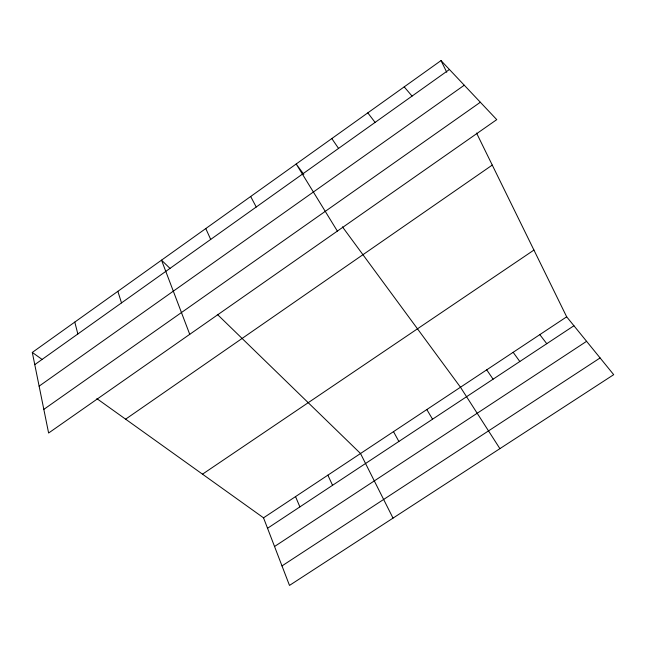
<?xml version="1.0" encoding="UTF-8"?>
<svg xmlns="http://www.w3.org/2000/svg" width="646" height="646" viewBox="0 0 646 646"><rect width="100%" height="100%" fill="white"/><g stroke="black" fill="none" stroke-linecap="round" stroke-linejoin="round"><path stroke-width="0.97" d="M32.3 352.425L441.016 60.587L496.758 119.631L48.611 433.022L32.3 352.425L42.119 359.451M34.771 364.643L449.43 69.493M39.123 386.155L464.264 85.215M43.823 409.378L480.341 102.246M125.615 419.173L492.26 165.077M202.497 474.172L533.943 250.067M96.868 398.614L263.528 517.826L566.679 316.823L476.554 133.052M267.541 528.275L573.931 325.745M274.542 546.5L586.592 341.322M281.995 565.912L600.102 357.941M170.011 268.413L161.516 260.16L189.738 334.329M217.314 314.368L360.525 453.508L393.026 518.116M404.21 86.871L412.059 96.101M566.679 316.823L613.7 374.672L289.489 585.413L263.528 517.826M539.814 334.636L546.766 343.704M367.808 112.864L375.1 122.401M303.822 174.372L296.191 164.003L337.365 231.098M342.445 226.851L460.477 387.237L499.907 448.639M513.158 352.304L519.82 361.518M331.802 138.567L338.552 148.41M486.713 369.843L493.084 379.186M426.82 409.548L432.545 419.206M393.511 431.641L398.881 441.46M250.672 196.497L256.228 207.011M441.016 60.587L446.749 72.271M327.869 475.157L332.553 485.308M205.783 228.547L210.693 239.424M295.537 496.596L299.881 506.9M117.855 291.33L121.513 302.901M74.791 322.088L77.843 333.982"/></g></svg>
